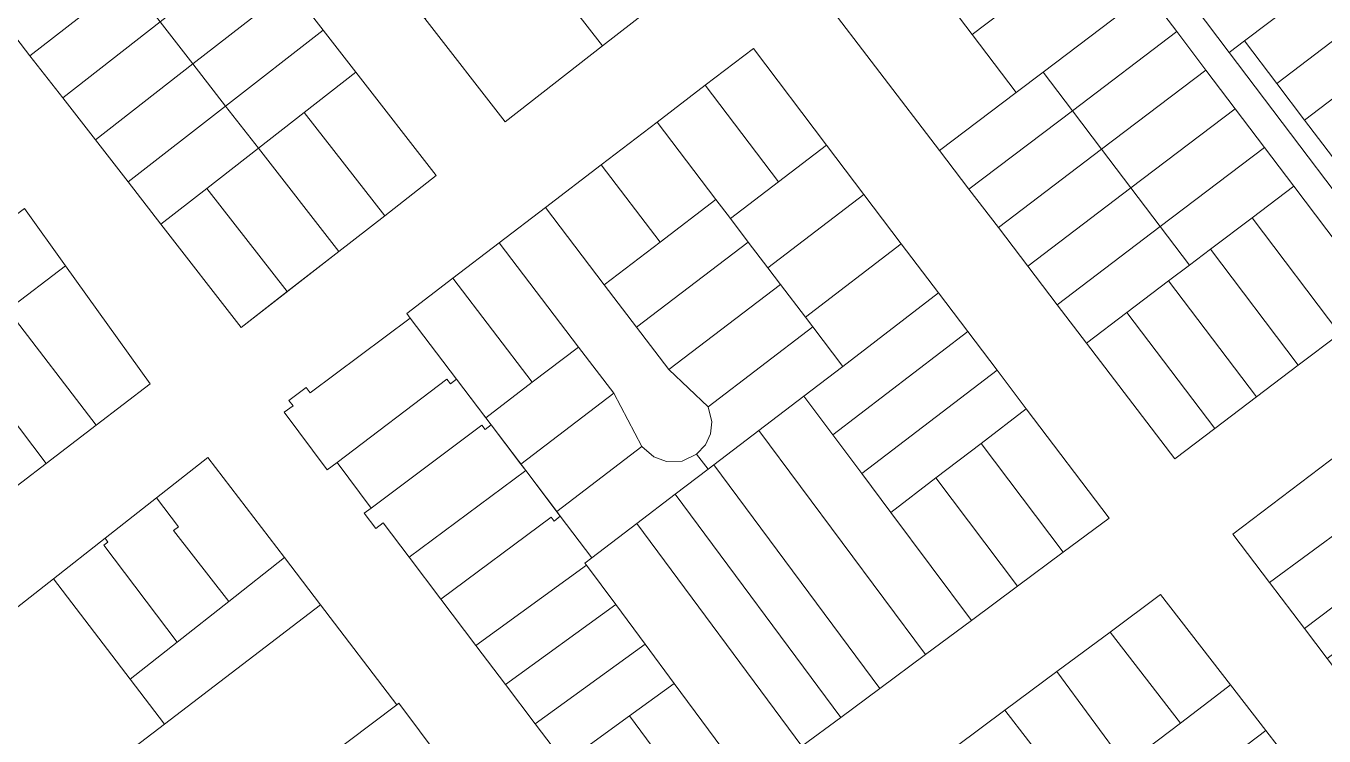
# Model space of a CAD drawing. Header units: metres. Extents: x 3873 to 16340, y -5213 to 3289.
# Drawn here: x 4086.1 to 4354, y 1543.7 to 1690.1 of the extents above; entities that cross this region are included whole.
import ezdxf

# ---------------------------------------------------------------- set-up
doc = ezdxf.new("R2010")
doc.units = ezdxf.units.M
doc.layers.add('CONTEXTO-MANZANAS', color=8, linetype='Continuous', lineweight=0, plot=False)
doc.layers.add('CONTEXTO-PARCELAS', color=9, linetype='Continuous', lineweight=0, plot=False)

msp = doc.modelspace()

# ---------------------------------------------------------------- linework, layer by layer
at = {"layer": 'CONTEXTO-MANZANAS'}
for points in [[(4111.29, 1765.02), (4121.95, 1773.31), (4131.41, 1780.69), (4140.88, 1788.06), (4151.54, 1796.35), (4168.12, 1775.05), (4174.88, 1766.37), (4181.64, 1757.69), (4188.39, 1749.01), (4195.15, 1740.33), (4201.91, 1731.65), (4208.67, 1722.97), (4225.25, 1701.66), (4214.6, 1693.37), (4205.13, 1686), (4185.01, 1670.33), (4168.43, 1691.64), (4161.67, 1700.32), (4154.91, 1709), (4148.15, 1717.68), (4141.4, 1726.36), (4134.64, 1735.04), (4127.88, 1743.72), (4111.29, 1765.02)], [(4357.28, 1626.64), (4348.68, 1620.14), (4340.06, 1613.61), (4331.46, 1607.08), (4323.23, 1600.83), (4305.02, 1624.67), (4298.95, 1632.62), (4292.88, 1640.57), (4286.81, 1648.51), (4280.74, 1656.46), (4274.66, 1664.43), (4250.02, 1696.69), (4265.74, 1709.05), (4274.62, 1716.02), (4283.49, 1723.02), (4292.43, 1730.05), (4293.4, 1728.8), (4298.18, 1732.42), (4308.59, 1740.33), (4320.93, 1749.67), (4334.04, 1759.61), (4345.99, 1768.67), (4360.49, 1749.54)], [(4056.85, 1722.63), (4067.5, 1730.93), (4076.97, 1738.3), (4086.44, 1745.67), (4097.09, 1753.96), (4113.68, 1732.66), (4120.43, 1723.98), (4127.19, 1715.3), (4133.95, 1706.62), (4140.71, 1697.94), (4147.46, 1689.26), (4154.22, 1680.58), (4170.81, 1659.28), (4160.16, 1650.98), (4150.69, 1643.61), (4130.57, 1627.95), (4113.98, 1649.25), (4107.22, 1657.93), (4100.47, 1666.61), (4093.71, 1675.29), (4086.95, 1683.97), (4080.19, 1692.65), (4073.44, 1701.33), (4056.85, 1722.63)], [(4197.33, 1538.14), (4191.23, 1546.19), (4185.12, 1554.26), (4179, 1562.32), (4171.75, 1571.88), (4165.19, 1580.54), (4159.85, 1587.6), (4158.32, 1586.45), (4155.94, 1589.6), (4157.35, 1590.63), (4150.32, 1600.07), (4148.29, 1598.54), (4139.44, 1610.48), (4141.25, 1611.76), (4140.41, 1612.88), (4143.94, 1615.54), (4144.75, 1614.45), (4165.44, 1629.85), (4164.71, 1630.82), (4174.24, 1638.11), (4183.78, 1645.39), (4193.32, 1652.67), (4204.84, 1661.47), (4216.38, 1670.28), (4226.31, 1677.87), (4236.25, 1685.46), (4251.34, 1665.53), (4259.04, 1655.36), (4266.74, 1645.2), (4274.44, 1635.04)], [(4355.74, 1663.12), (4350.01, 1670.69), (4344.27, 1678.26), (4337.62, 1687.03), (4334.43, 1684.61), (4370.68, 1636.8)], [(4371.82, 1537.01), (4364.29, 1546.98), (4359.45, 1553.35), (4354.67, 1559.66), (4349.97, 1565.85), (4342.75, 1575.35), (4335.19, 1585.32), (4359.1, 1603.45), (4367.07, 1609.51), (4375.03, 1615.54), (4383, 1621.57), (4391, 1627.63), (4398.57, 1633.35), (4408.94, 1641.23), (4419.91, 1649.54), (4431.82, 1658.57)], [(4085.82, 1652.45), (4094.32, 1640.63), (4111.79, 1616.29), (4100.63, 1607.79), (4090.29, 1599.88), (4080.16, 1592.16)], [(4274.44, 1635.04), (4280.48, 1627.07), (4286.53, 1619.1), (4292.57, 1611.14), (4309.66, 1588.6), (4300.19, 1581.57), (4290.72, 1574.54), (4281.26, 1567.51), (4271.79, 1560.48), (4262.32, 1553.45), (4254.29, 1547.51), (4246.25, 1541.54)], [(4041.6, 1537.6), (4052.1, 1544.85), (4052.91, 1545.51), (4067.07, 1556.63), (4081.22, 1567.76), (4091.84, 1576.09), (4102.44, 1584.45), (4113.07, 1592.79), (4123.69, 1601.13)], [(4123.69, 1601.13), (4139.47, 1580.45), (4146.91, 1570.71), (4162.66, 1550.1), (4163.1, 1550.41), (4171.61, 1539.05)], [(4298.85, 1556.95), (4309.85, 1565.1), (4320.28, 1572.85), (4334.69, 1554.23), (4341.97, 1544.79), (4349.66, 1534.88)], [(4278.07, 1541.51), (4288.16, 1549.01), (4298.85, 1556.95)]]:
    msp.add_lwpolyline(points, dxfattribs=at)
at = {"layer": 'CONTEXTO-PARCELAS'}
for points in [[(4317.56, 1696.92), (4308.49, 1708.89), (4293.4, 1728.8), (4298.18, 1732.42), (4312.28, 1713.83), (4319.93, 1703.73), (4327.18, 1694.17), (4334.43, 1684.61), (4370.68, 1636.8), (4365.9, 1633.17), (4347.78, 1657.08), (4341.71, 1665.05), (4335.68, 1673.02), (4329.65, 1680.98), (4323.62, 1688.95), (4317.56, 1696.92)], [(4317.56, 1696.92), (4308.49, 1708.89), (4293.4, 1728.8), (4298.18, 1732.42), (4312.28, 1713.83), (4319.93, 1703.73), (4327.18, 1694.17), (4334.43, 1684.61), (4370.68, 1636.8), (4365.9, 1633.17), (4347.78, 1657.08), (4341.71, 1665.05), (4335.68, 1673.02), (4329.65, 1680.98), (4323.62, 1688.95), (4317.56, 1696.92)], [(4198.01, 1714.68), (4214.6, 1693.37), (4205.13, 1686), (4188.55, 1707.3), (4198.01, 1714.68)], [(4198.01, 1714.68), (4214.6, 1693.37), (4205.13, 1686), (4188.55, 1707.3), (4198.01, 1714.68)], [(4198.01, 1714.68), (4214.6, 1693.37), (4205.13, 1686), (4188.55, 1707.3), (4198.01, 1714.68)], [(4265.74, 1709.05), (4274.62, 1716.02), (4290.4, 1695.17), (4281.4, 1688.36), (4265.74, 1709.05)], [(4265.74, 1709.05), (4274.62, 1716.02), (4290.4, 1695.17), (4281.4, 1688.36), (4265.74, 1709.05)], [(4327.18, 1694.17), (4350.09, 1711.55), (4357.4, 1702.02), (4337.62, 1687.03), (4334.43, 1684.61), (4327.18, 1694.17)], [(4327.18, 1694.17), (4350.09, 1711.55), (4357.4, 1702.02), (4337.62, 1687.03), (4334.43, 1684.61), (4327.18, 1694.17)], [(4100.31, 1708.31), (4107.07, 1699.63), (4086.95, 1683.97), (4080.19, 1692.65), (4100.31, 1708.31)], [(4100.31, 1708.31), (4107.07, 1699.63), (4086.95, 1683.97), (4080.19, 1692.65), (4100.31, 1708.31)], [(4133.95, 1706.62), (4140.71, 1697.94), (4120.59, 1682.27), (4113.83, 1690.95), (4133.95, 1706.62)], [(4133.95, 1706.62), (4140.71, 1697.94), (4120.59, 1682.27), (4113.83, 1690.95), (4133.95, 1706.62)], [(4185.01, 1670.33), (4168.43, 1691.64), (4188.55, 1707.3), (4205.13, 1686), (4185.01, 1670.33)], [(4185.01, 1670.33), (4168.43, 1691.64), (4188.55, 1707.3), (4205.13, 1686), (4185.01, 1670.33)], [(4185.01, 1670.33), (4168.43, 1691.64), (4188.55, 1707.3), (4205.13, 1686), (4185.01, 1670.33)], [(4265.74, 1709.05), (4281.4, 1688.36), (4290.46, 1676.39), (4274.66, 1664.43), (4250.02, 1696.69), (4265.74, 1709.05)], [(4265.74, 1709.05), (4281.4, 1688.36), (4290.46, 1676.39), (4274.66, 1664.43), (4250.02, 1696.69), (4265.74, 1709.05)], [(4299.4, 1702.02), (4308.49, 1708.89), (4317.56, 1696.92), (4296.06, 1680.61), (4290.46, 1676.39), (4281.4, 1688.36), (4290.4, 1695.17), (4299.4, 1702.02)], [(4299.4, 1702.02), (4308.49, 1708.89), (4317.56, 1696.92), (4296.06, 1680.61), (4290.46, 1676.39), (4281.4, 1688.36), (4290.4, 1695.17), (4299.4, 1702.02)], [(4344.27, 1678.26), (4337.62, 1687.03), (4357.4, 1702.02), (4358.34, 1702.73), (4364.38, 1694.76), (4364.99, 1693.96), (4344.27, 1678.26)], [(4344.27, 1678.26), (4337.62, 1687.03), (4357.4, 1702.02), (4358.34, 1702.73), (4364.38, 1694.76), (4364.99, 1693.96), (4344.27, 1678.26)], [(4107.07, 1699.63), (4113.83, 1690.95), (4093.71, 1675.29), (4086.95, 1683.97), (4107.07, 1699.63)], [(4107.07, 1699.63), (4113.83, 1690.95), (4093.71, 1675.29), (4086.95, 1683.97), (4107.07, 1699.63)], [(4140.71, 1697.94), (4147.46, 1689.26), (4127.34, 1673.59), (4120.59, 1682.27), (4140.71, 1697.94)], [(4140.71, 1697.94), (4147.46, 1689.26), (4127.34, 1673.59), (4120.59, 1682.27), (4140.71, 1697.94)], [(4296.06, 1680.61), (4317.56, 1696.92), (4323.62, 1688.95), (4302.09, 1672.64), (4296.06, 1680.61)], [(4296.06, 1680.61), (4317.56, 1696.92), (4323.62, 1688.95), (4302.09, 1672.64), (4296.06, 1680.61)], [(4344.27, 1678.26), (4364.99, 1693.96), (4370.42, 1686.79), (4370.72, 1686.4), (4350.01, 1670.69), (4344.27, 1678.26)], [(4344.27, 1678.26), (4364.99, 1693.96), (4370.42, 1686.79), (4370.72, 1686.4), (4350.01, 1670.69), (4344.27, 1678.26)], [(4344.27, 1678.26), (4364.99, 1693.96), (4370.42, 1686.79), (4370.72, 1686.4), (4350.01, 1670.69), (4344.27, 1678.26)], [(4113.83, 1690.95), (4120.59, 1682.27), (4100.47, 1666.61), (4093.71, 1675.29), (4113.83, 1690.95)], [(4113.83, 1690.95), (4120.59, 1682.27), (4100.47, 1666.61), (4093.71, 1675.29), (4113.83, 1690.95)], [(4147.46, 1689.26), (4154.22, 1680.58), (4143.57, 1672.29), (4134.1, 1664.92), (4127.34, 1673.59), (4147.46, 1689.26)], [(4147.46, 1689.26), (4154.22, 1680.58), (4143.57, 1672.29), (4134.1, 1664.92), (4127.34, 1673.59), (4147.46, 1689.26)], [(4308.12, 1664.67), (4302.09, 1672.64), (4323.62, 1688.95), (4329.65, 1680.98), (4308.12, 1664.67)], [(4308.12, 1664.67), (4302.09, 1672.64), (4323.62, 1688.95), (4329.65, 1680.98), (4308.12, 1664.67)], [(4251.34, 1665.53), (4241.41, 1657.94), (4226.31, 1677.87), (4236.25, 1685.46), (4251.34, 1665.53)], [(4251.34, 1665.53), (4241.41, 1657.94), (4226.31, 1677.87), (4236.25, 1685.46), (4251.34, 1665.53)], [(4251.34, 1665.53), (4241.41, 1657.94), (4226.31, 1677.87), (4236.25, 1685.46), (4251.34, 1665.53)], [(4355.74, 1663.12), (4350.01, 1670.69), (4370.72, 1686.4), (4376.46, 1678.83), (4374.87, 1677.62), (4355.74, 1663.12)], [(4355.74, 1663.12), (4350.01, 1670.69), (4370.72, 1686.4), (4376.46, 1678.83), (4374.87, 1677.62), (4355.74, 1663.12)], [(4120.59, 1682.27), (4127.34, 1673.59), (4107.22, 1657.93), (4100.47, 1666.61), (4120.59, 1682.27)], [(4120.59, 1682.27), (4127.34, 1673.59), (4107.22, 1657.93), (4100.47, 1666.61), (4120.59, 1682.27)], [(4154.22, 1680.58), (4170.81, 1659.28), (4160.16, 1650.98), (4143.57, 1672.29), (4154.22, 1680.58)], [(4154.22, 1680.58), (4170.81, 1659.28), (4160.16, 1650.98), (4143.57, 1672.29), (4154.22, 1680.58)], [(4280.74, 1656.46), (4274.66, 1664.43), (4290.46, 1676.39), (4296.06, 1680.61), (4302.09, 1672.64), (4280.74, 1656.46)], [(4280.74, 1656.46), (4274.66, 1664.43), (4290.46, 1676.39), (4296.06, 1680.61), (4302.09, 1672.64), (4280.74, 1656.46)], [(4308.12, 1664.67), (4329.65, 1680.98), (4335.68, 1673.02), (4314.15, 1656.7), (4308.12, 1664.67)], [(4308.12, 1664.67), (4329.65, 1680.98), (4335.68, 1673.02), (4314.15, 1656.7), (4308.12, 1664.67)], [(4226.31, 1677.87), (4241.41, 1657.94), (4231.52, 1650.39), (4228.53, 1654.31), (4216.38, 1670.28), (4226.31, 1677.87)], [(4226.31, 1677.87), (4241.41, 1657.94), (4231.52, 1650.39), (4228.53, 1654.31), (4216.38, 1670.28), (4226.31, 1677.87)], [(4226.31, 1677.87), (4241.41, 1657.94), (4231.52, 1650.39), (4228.53, 1654.31), (4216.38, 1670.28), (4226.31, 1677.87)], [(4127.34, 1673.59), (4134.1, 1664.92), (4123.45, 1656.62), (4113.98, 1649.25), (4107.22, 1657.93), (4127.34, 1673.59)], [(4127.34, 1673.59), (4134.1, 1664.92), (4123.45, 1656.62), (4113.98, 1649.25), (4107.22, 1657.93), (4127.34, 1673.59)], [(4143.57, 1672.29), (4160.16, 1650.98), (4150.69, 1643.61), (4134.1, 1664.92), (4143.57, 1672.29)], [(4143.57, 1672.29), (4160.16, 1650.98), (4150.69, 1643.61), (4134.1, 1664.92), (4143.57, 1672.29)], [(4286.81, 1648.51), (4280.74, 1656.46), (4302.09, 1672.64), (4308.12, 1664.67), (4286.81, 1648.51)], [(4286.81, 1648.51), (4280.74, 1656.46), (4302.09, 1672.64), (4308.12, 1664.67), (4286.81, 1648.51)], [(4314.15, 1656.7), (4335.68, 1673.02), (4341.71, 1665.05), (4320.21, 1648.73), (4314.15, 1656.7)], [(4314.15, 1656.7), (4335.68, 1673.02), (4341.71, 1665.05), (4320.21, 1648.73), (4314.15, 1656.7)], [(4204.84, 1661.47), (4216.38, 1670.28), (4228.53, 1654.31), (4217, 1645.52), (4204.84, 1661.47)], [(4204.84, 1661.47), (4216.38, 1670.28), (4228.53, 1654.31), (4217, 1645.52), (4204.84, 1661.47)], [(4204.84, 1661.47), (4216.38, 1670.28), (4228.53, 1654.31), (4217, 1645.52), (4204.84, 1661.47)], [(4134.1, 1664.92), (4150.69, 1643.61), (4140.04, 1635.32), (4123.45, 1656.62), (4134.1, 1664.92)], [(4134.1, 1664.92), (4150.69, 1643.61), (4140.04, 1635.32), (4123.45, 1656.62), (4134.1, 1664.92)], [(4239.22, 1640.22), (4235.18, 1645.55), (4231.52, 1650.39), (4241.41, 1657.94), (4251.34, 1665.53), (4259.04, 1655.36), (4239.22, 1640.22)], [(4239.22, 1640.22), (4235.18, 1645.55), (4231.52, 1650.39), (4241.41, 1657.94), (4251.34, 1665.53), (4259.04, 1655.36), (4239.22, 1640.22)], [(4239.22, 1640.22), (4235.18, 1645.55), (4231.52, 1650.39), (4241.41, 1657.94), (4251.34, 1665.53), (4259.04, 1655.36), (4239.22, 1640.22)], [(4286.81, 1648.51), (4308.12, 1664.67), (4314.15, 1656.7), (4292.88, 1640.57), (4286.81, 1648.51)], [(4286.81, 1648.51), (4308.12, 1664.67), (4314.15, 1656.7), (4292.88, 1640.57), (4286.81, 1648.51)], [(4347.78, 1657.08), (4339.15, 1650.55), (4330.56, 1644.05), (4326.24, 1640.77), (4320.21, 1648.73), (4341.71, 1665.05), (4347.78, 1657.08)], [(4347.78, 1657.08), (4339.15, 1650.55), (4330.56, 1644.05), (4326.24, 1640.77), (4320.21, 1648.73), (4341.71, 1665.05), (4347.78, 1657.08)], [(4193.32, 1652.67), (4204.84, 1661.47), (4217, 1645.52), (4205.46, 1636.73), (4193.32, 1652.67)], [(4193.32, 1652.67), (4204.84, 1661.47), (4217, 1645.52), (4205.46, 1636.73), (4193.32, 1652.67)], [(4193.32, 1652.67), (4204.84, 1661.47), (4217, 1645.52), (4205.46, 1636.73), (4193.32, 1652.67)], [(4123.45, 1656.62), (4140.04, 1635.32), (4130.57, 1627.95), (4113.98, 1649.25), (4123.45, 1656.62)], [(4123.45, 1656.62), (4140.04, 1635.32), (4130.57, 1627.95), (4113.98, 1649.25), (4123.45, 1656.62)], [(4298.95, 1632.62), (4292.88, 1640.57), (4314.15, 1656.7), (4320.21, 1648.73), (4298.95, 1632.62)], [(4298.95, 1632.62), (4292.88, 1640.57), (4314.15, 1656.7), (4320.21, 1648.73), (4298.95, 1632.62)], [(4339.15, 1650.55), (4347.78, 1657.08), (4365.9, 1633.17), (4357.28, 1626.64), (4339.15, 1650.55)], [(4339.15, 1650.55), (4347.78, 1657.08), (4365.9, 1633.17), (4357.28, 1626.64), (4339.15, 1650.55)], [(4090.29, 1599.88), (4054.25, 1647.54), (4055.46, 1648.44), (4064.32, 1655.07), (4073.44, 1643.2), (4082.38, 1631.54), (4100.63, 1607.79), (4090.29, 1599.88)], [(4090.29, 1599.88), (4054.25, 1647.54), (4055.46, 1648.44), (4064.32, 1655.07), (4073.44, 1643.2), (4082.38, 1631.54), (4100.63, 1607.79), (4090.29, 1599.88)], [(4205.46, 1636.73), (4217, 1645.52), (4228.53, 1654.31), (4231.52, 1650.39), (4235.18, 1645.55), (4212.13, 1627.98), (4205.46, 1636.73)], [(4205.46, 1636.73), (4217, 1645.52), (4228.53, 1654.31), (4231.52, 1650.39), (4235.18, 1645.55), (4212.13, 1627.98), (4205.46, 1636.73)], [(4205.46, 1636.73), (4217, 1645.52), (4228.53, 1654.31), (4231.52, 1650.39), (4235.18, 1645.55), (4212.13, 1627.98), (4205.46, 1636.73)], [(4266.74, 1645.2), (4247.01, 1630.05), (4241.84, 1636.8), (4239.22, 1640.22), (4259.04, 1655.36), (4266.74, 1645.2)], [(4266.74, 1645.2), (4247.01, 1630.05), (4241.84, 1636.8), (4239.22, 1640.22), (4259.04, 1655.36), (4266.74, 1645.2)], [(4266.74, 1645.2), (4247.01, 1630.05), (4241.84, 1636.8), (4239.22, 1640.22), (4259.04, 1655.36), (4266.74, 1645.2)], [(4085.82, 1652.45), (4094.32, 1640.63), (4082.38, 1631.54), (4073.44, 1643.2), (4085.82, 1652.45)], [(4085.82, 1652.45), (4094.32, 1640.63), (4082.38, 1631.54), (4073.44, 1643.2), (4085.82, 1652.45)], [(4183.78, 1645.39), (4193.32, 1652.67), (4205.46, 1636.73), (4212.13, 1627.98), (4218.8, 1619.23), (4226.89, 1611.58), (4227.67, 1608.47), (4227.38, 1606), (4226.35, 1603.74), (4224.54, 1601.8), (4221.52, 1600.36), (4218.35, 1600.26), (4215.67, 1601.22), (4213.25, 1603.38), (4207.43, 1614.35), (4200.16, 1623.89), (4183.78, 1645.39)], [(4183.78, 1645.39), (4193.32, 1652.67), (4205.46, 1636.73), (4212.13, 1627.98), (4218.8, 1619.23), (4226.89, 1611.58), (4227.67, 1608.47), (4227.38, 1606), (4226.35, 1603.74), (4224.54, 1601.8), (4221.52, 1600.36), (4218.35, 1600.26), (4215.67, 1601.22), (4213.25, 1603.38), (4207.43, 1614.35), (4200.16, 1623.89), (4183.78, 1645.39)], [(4183.78, 1645.39), (4193.32, 1652.67), (4205.46, 1636.73), (4212.13, 1627.98), (4218.8, 1619.23), (4226.89, 1611.58), (4227.67, 1608.47), (4227.38, 1606), (4226.35, 1603.74), (4224.54, 1601.8), (4221.52, 1600.36), (4218.35, 1600.26), (4215.67, 1601.22), (4213.25, 1603.38), (4207.43, 1614.35), (4200.16, 1623.89), (4183.78, 1645.39)], [(4348.68, 1620.14), (4330.56, 1644.05), (4339.15, 1650.55), (4357.28, 1626.64), (4348.68, 1620.14)], [(4348.68, 1620.14), (4330.56, 1644.05), (4339.15, 1650.55), (4357.28, 1626.64), (4348.68, 1620.14)], [(4044.1, 1639.94), (4054.25, 1647.54), (4090.29, 1599.88), (4080.16, 1592.16), (4044.1, 1639.94)], [(4044.1, 1639.94), (4054.25, 1647.54), (4090.29, 1599.88), (4080.16, 1592.16), (4044.1, 1639.94)], [(4298.95, 1632.62), (4320.21, 1648.73), (4326.24, 1640.77), (4321.93, 1637.52), (4313.34, 1630.98), (4305.02, 1624.67), (4298.95, 1632.62)], [(4298.95, 1632.62), (4320.21, 1648.73), (4326.24, 1640.77), (4321.93, 1637.52), (4313.34, 1630.98), (4305.02, 1624.67), (4298.95, 1632.62)], [(4174.24, 1638.11), (4183.78, 1645.39), (4200.16, 1623.89), (4190.61, 1616.62), (4174.24, 1638.11)], [(4174.24, 1638.11), (4183.78, 1645.39), (4200.16, 1623.89), (4190.61, 1616.62), (4174.24, 1638.11)], [(4174.24, 1638.11), (4183.78, 1645.39), (4200.16, 1623.89), (4190.61, 1616.62), (4174.24, 1638.11)], [(4212.13, 1627.98), (4235.18, 1645.55), (4239.22, 1640.22), (4241.84, 1636.8), (4218.8, 1619.23), (4212.13, 1627.98)], [(4212.13, 1627.98), (4235.18, 1645.55), (4239.22, 1640.22), (4241.84, 1636.8), (4218.8, 1619.23), (4212.13, 1627.98)], [(4212.13, 1627.98), (4235.18, 1645.55), (4239.22, 1640.22), (4241.84, 1636.8), (4218.8, 1619.23), (4212.13, 1627.98)], [(4247.01, 1630.05), (4266.74, 1645.2), (4274.44, 1635.04), (4254.74, 1619.91), (4248.53, 1628.06), (4247.01, 1630.05)], [(4247.01, 1630.05), (4266.74, 1645.2), (4274.44, 1635.04), (4254.74, 1619.91), (4248.53, 1628.06), (4247.01, 1630.05)], [(4247.01, 1630.05), (4266.74, 1645.2), (4274.44, 1635.04), (4254.74, 1619.91), (4248.53, 1628.06), (4247.01, 1630.05)], [(4340.06, 1613.61), (4321.93, 1637.52), (4326.24, 1640.77), (4330.56, 1644.05), (4348.68, 1620.14), (4340.06, 1613.61)], [(4340.06, 1613.61), (4321.93, 1637.52), (4326.24, 1640.77), (4330.56, 1644.05), (4348.68, 1620.14), (4340.06, 1613.61)], [(4082.38, 1631.54), (4094.32, 1640.63), (4111.79, 1616.29), (4100.63, 1607.79), (4082.38, 1631.54)], [(4082.38, 1631.54), (4094.32, 1640.63), (4111.79, 1616.29), (4100.63, 1607.79), (4082.38, 1631.54)], [(4164.71, 1630.82), (4174.24, 1638.11), (4190.61, 1616.62), (4181.01, 1609.3), (4175.01, 1617.23), (4165.44, 1629.85), (4164.71, 1630.82)], [(4164.71, 1630.82), (4174.24, 1638.11), (4190.61, 1616.62), (4181.01, 1609.3), (4175.01, 1617.23), (4165.44, 1629.85), (4164.71, 1630.82)], [(4164.71, 1630.82), (4174.24, 1638.11), (4190.61, 1616.62), (4181.01, 1609.3), (4175.01, 1617.23), (4165.44, 1629.85), (4164.71, 1630.82)], [(4241.84, 1636.8), (4247.01, 1630.05), (4248.53, 1628.06), (4226.89, 1611.58), (4218.8, 1619.23), (4241.84, 1636.8)], [(4241.84, 1636.8), (4247.01, 1630.05), (4248.53, 1628.06), (4226.89, 1611.58), (4218.8, 1619.23), (4241.84, 1636.8)], [(4241.84, 1636.8), (4247.01, 1630.05), (4248.53, 1628.06), (4226.89, 1611.58), (4218.8, 1619.23), (4241.84, 1636.8)], [(4313.34, 1630.98), (4321.93, 1637.52), (4340.06, 1613.61), (4331.46, 1607.08), (4313.34, 1630.98)], [(4313.34, 1630.98), (4321.93, 1637.52), (4340.06, 1613.61), (4331.46, 1607.08), (4313.34, 1630.98)], [(4246.65, 1613.75), (4254.74, 1619.91), (4274.44, 1635.04), (4280.48, 1627.07), (4252.61, 1605.79), (4246.65, 1613.75)], [(4246.65, 1613.75), (4254.74, 1619.91), (4274.44, 1635.04), (4280.48, 1627.07), (4252.61, 1605.79), (4246.65, 1613.75)], [(4246.65, 1613.75), (4254.74, 1619.91), (4274.44, 1635.04), (4280.48, 1627.07), (4252.61, 1605.79), (4246.65, 1613.75)], [(4148.29, 1598.54), (4139.44, 1610.48), (4141.25, 1611.76), (4140.41, 1612.88), (4143.94, 1615.54), (4144.75, 1614.45), (4165.44, 1629.85), (4175.01, 1617.23), (4173.72, 1616.29), (4173, 1617.26), (4150.32, 1600.07), (4148.29, 1598.54)], [(4148.29, 1598.54), (4139.44, 1610.48), (4141.25, 1611.76), (4140.41, 1612.88), (4143.94, 1615.54), (4144.75, 1614.45), (4165.44, 1629.85), (4175.01, 1617.23), (4173.72, 1616.29), (4173, 1617.26), (4150.32, 1600.07), (4148.29, 1598.54)], [(4148.29, 1598.54), (4139.44, 1610.48), (4141.25, 1611.76), (4140.41, 1612.88), (4143.94, 1615.54), (4144.75, 1614.45), (4165.44, 1629.85), (4175.01, 1617.23), (4173.72, 1616.29), (4173, 1617.26), (4150.32, 1600.07), (4148.29, 1598.54)], [(4323.23, 1600.83), (4305.02, 1624.67), (4313.34, 1630.98), (4331.46, 1607.08), (4323.23, 1600.83)], [(4323.23, 1600.83), (4305.02, 1624.67), (4313.34, 1630.98), (4331.46, 1607.08), (4323.23, 1600.83)], [(4224.54, 1601.8), (4226.35, 1603.74), (4227.38, 1606), (4227.67, 1608.47), (4226.89, 1611.58), (4248.53, 1628.06), (4254.74, 1619.91), (4246.65, 1613.75), (4237.37, 1606.67), (4228.09, 1599.6), (4226.9, 1598.7), (4224.54, 1601.8)], [(4224.54, 1601.8), (4226.35, 1603.74), (4227.38, 1606), (4227.67, 1608.47), (4226.89, 1611.58), (4248.53, 1628.06), (4254.74, 1619.91), (4246.65, 1613.75), (4237.37, 1606.67), (4228.09, 1599.6), (4226.9, 1598.7), (4224.54, 1601.8)], [(4224.54, 1601.8), (4226.35, 1603.74), (4227.38, 1606), (4227.67, 1608.47), (4226.89, 1611.58), (4248.53, 1628.06), (4254.74, 1619.91), (4246.65, 1613.75), (4237.37, 1606.67), (4228.09, 1599.6), (4226.9, 1598.7), (4224.54, 1601.8)], [(4258.6, 1597.78), (4252.61, 1605.79), (4280.48, 1627.07), (4286.53, 1619.1), (4258.6, 1597.78)], [(4258.6, 1597.78), (4252.61, 1605.79), (4280.48, 1627.07), (4286.53, 1619.1), (4258.6, 1597.78)], [(4258.6, 1597.78), (4252.61, 1605.79), (4280.48, 1627.07), (4286.53, 1619.1), (4258.6, 1597.78)], [(4181.01, 1609.3), (4190.61, 1616.62), (4200.16, 1623.89), (4207.43, 1614.35), (4188.26, 1599.74), (4182.14, 1607.82), (4181.01, 1609.3)], [(4181.01, 1609.3), (4190.61, 1616.62), (4200.16, 1623.89), (4207.43, 1614.35), (4188.26, 1599.74), (4182.14, 1607.82), (4181.01, 1609.3)], [(4181.01, 1609.3), (4190.61, 1616.62), (4200.16, 1623.89), (4207.43, 1614.35), (4188.26, 1599.74), (4182.14, 1607.82), (4181.01, 1609.3)], [(4258.6, 1597.78), (4286.53, 1619.1), (4292.57, 1611.14), (4283.24, 1604.02), (4273.92, 1596.9), (4264.59, 1589.78), (4258.6, 1597.78)], [(4258.6, 1597.78), (4286.53, 1619.1), (4292.57, 1611.14), (4283.24, 1604.02), (4273.92, 1596.9), (4264.59, 1589.78), (4258.6, 1597.78)], [(4258.6, 1597.78), (4286.53, 1619.1), (4292.57, 1611.14), (4283.24, 1604.02), (4273.92, 1596.9), (4264.59, 1589.78), (4258.6, 1597.78)], [(4182.14, 1607.82), (4180.88, 1606.88), (4180.22, 1607.76), (4157.35, 1590.63), (4150.32, 1600.07), (4173, 1617.26), (4173.72, 1616.29), (4175.01, 1617.23), (4182.14, 1607.82)], [(4182.14, 1607.82), (4180.88, 1606.88), (4180.22, 1607.76), (4157.35, 1590.63), (4150.32, 1600.07), (4173, 1617.26), (4173.72, 1616.29), (4175.01, 1617.23), (4182.14, 1607.82)], [(4182.14, 1607.82), (4180.88, 1606.88), (4180.22, 1607.76), (4157.35, 1590.63), (4150.32, 1600.07), (4173, 1617.26), (4173.72, 1616.29), (4175.01, 1617.23), (4182.14, 1607.82)], [(4207.43, 1614.35), (4213.25, 1603.38), (4195.66, 1589.98), (4189.27, 1598.41), (4188.26, 1599.74), (4207.43, 1614.35)], [(4207.43, 1614.35), (4213.25, 1603.38), (4195.66, 1589.98), (4189.27, 1598.41), (4188.26, 1599.74), (4207.43, 1614.35)], [(4207.43, 1614.35), (4213.25, 1603.38), (4195.66, 1589.98), (4189.27, 1598.41), (4188.26, 1599.74), (4207.43, 1614.35)], [(4271.79, 1560.48), (4237.37, 1606.67), (4246.65, 1613.75), (4252.61, 1605.79), (4258.6, 1597.78), (4264.59, 1589.78), (4281.26, 1567.51), (4271.79, 1560.48)], [(4271.79, 1560.48), (4237.37, 1606.67), (4246.65, 1613.75), (4252.61, 1605.79), (4258.6, 1597.78), (4264.59, 1589.78), (4281.26, 1567.51), (4271.79, 1560.48)], [(4271.79, 1560.48), (4237.37, 1606.67), (4246.65, 1613.75), (4252.61, 1605.79), (4258.6, 1597.78), (4264.59, 1589.78), (4281.26, 1567.51), (4271.79, 1560.48)], [(4283.24, 1604.02), (4292.57, 1611.14), (4309.66, 1588.6), (4300.19, 1581.57), (4283.24, 1604.02)], [(4283.24, 1604.02), (4292.57, 1611.14), (4309.66, 1588.6), (4300.19, 1581.57), (4283.24, 1604.02)], [(4283.24, 1604.02), (4292.57, 1611.14), (4309.66, 1588.6), (4300.19, 1581.57), (4283.24, 1604.02)], [(4165.19, 1580.54), (4159.85, 1587.6), (4158.32, 1586.45), (4155.94, 1589.6), (4157.35, 1590.63), (4180.22, 1607.76), (4180.88, 1606.88), (4182.14, 1607.82), (4189.27, 1598.41), (4165.19, 1580.54)], [(4165.19, 1580.54), (4159.85, 1587.6), (4158.32, 1586.45), (4155.94, 1589.6), (4157.35, 1590.63), (4180.22, 1607.76), (4180.88, 1606.88), (4182.14, 1607.82), (4189.27, 1598.41), (4165.19, 1580.54)], [(4165.19, 1580.54), (4159.85, 1587.6), (4158.32, 1586.45), (4155.94, 1589.6), (4157.35, 1590.63), (4180.22, 1607.76), (4180.88, 1606.88), (4182.14, 1607.82), (4189.27, 1598.41), (4165.19, 1580.54)], [(4228.09, 1599.6), (4237.37, 1606.67), (4271.79, 1560.48), (4262.32, 1553.45), (4228.09, 1599.6)], [(4228.09, 1599.6), (4237.37, 1606.67), (4271.79, 1560.48), (4262.32, 1553.45), (4228.09, 1599.6)], [(4228.09, 1599.6), (4237.37, 1606.67), (4271.79, 1560.48), (4262.32, 1553.45), (4228.09, 1599.6)], [(4213.25, 1603.38), (4215.67, 1601.22), (4218.35, 1600.26), (4221.52, 1600.36), (4224.54, 1601.8), (4226.9, 1598.7), (4220.13, 1593.53), (4212.17, 1587.47), (4202.91, 1580.41), (4196.4, 1589), (4195.66, 1589.98), (4213.25, 1603.38)], [(4213.25, 1603.38), (4215.67, 1601.22), (4218.35, 1600.26), (4221.52, 1600.36), (4224.54, 1601.8), (4226.9, 1598.7), (4220.13, 1593.53), (4212.17, 1587.47), (4202.91, 1580.41), (4196.4, 1589), (4195.66, 1589.98), (4213.25, 1603.38)], [(4213.25, 1603.38), (4215.67, 1601.22), (4218.35, 1600.26), (4221.52, 1600.36), (4224.54, 1601.8), (4226.9, 1598.7), (4220.13, 1593.53), (4212.17, 1587.47), (4202.91, 1580.41), (4196.4, 1589), (4195.66, 1589.98), (4213.25, 1603.38)], [(4273.92, 1596.9), (4283.24, 1604.02), (4300.19, 1581.57), (4290.72, 1574.54), (4273.92, 1596.9)], [(4273.92, 1596.9), (4283.24, 1604.02), (4300.19, 1581.57), (4290.72, 1574.54), (4273.92, 1596.9)], [(4273.92, 1596.9), (4283.24, 1604.02), (4300.19, 1581.57), (4290.72, 1574.54), (4273.92, 1596.9)], [(4359.1, 1603.45), (4366.91, 1593.04), (4342.75, 1575.35), (4335.19, 1585.32), (4359.1, 1603.45)], [(4359.1, 1603.45), (4366.91, 1593.04), (4342.75, 1575.35), (4335.19, 1585.32), (4359.1, 1603.45)], [(4123.69, 1601.13), (4139.47, 1580.45), (4127.99, 1571.41), (4116.6, 1586.04), (4117.63, 1586.82), (4113.07, 1592.79), (4123.69, 1601.13)], [(4123.69, 1601.13), (4139.47, 1580.45), (4127.99, 1571.41), (4116.6, 1586.04), (4117.63, 1586.82), (4113.07, 1592.79), (4123.69, 1601.13)], [(4123.69, 1601.13), (4139.47, 1580.45), (4127.99, 1571.41), (4116.6, 1586.04), (4117.63, 1586.82), (4113.07, 1592.79), (4123.69, 1601.13)], [(4254.29, 1547.51), (4220.13, 1593.53), (4226.9, 1598.7), (4228.09, 1599.6), (4262.32, 1553.45), (4254.29, 1547.51)], [(4254.29, 1547.51), (4220.13, 1593.53), (4226.9, 1598.7), (4228.09, 1599.6), (4262.32, 1553.45), (4254.29, 1547.51)], [(4254.29, 1547.51), (4220.13, 1593.53), (4226.9, 1598.7), (4228.09, 1599.6), (4262.32, 1553.45), (4254.29, 1547.51)], [(4165.19, 1580.54), (4189.27, 1598.41), (4196.4, 1589), (4195.1, 1588.01), (4194.5, 1588.82), (4171.75, 1571.88), (4165.19, 1580.54)], [(4165.19, 1580.54), (4189.27, 1598.41), (4196.4, 1589), (4195.1, 1588.01), (4194.5, 1588.82), (4171.75, 1571.88), (4165.19, 1580.54)], [(4165.19, 1580.54), (4189.27, 1598.41), (4196.4, 1589), (4195.1, 1588.01), (4194.5, 1588.82), (4171.75, 1571.88), (4165.19, 1580.54)], [(4264.59, 1589.78), (4273.92, 1596.9), (4290.72, 1574.54), (4281.26, 1567.51), (4264.59, 1589.78)], [(4264.59, 1589.78), (4273.92, 1596.9), (4290.72, 1574.54), (4281.26, 1567.51), (4264.59, 1589.78)], [(4264.59, 1589.78), (4273.92, 1596.9), (4290.72, 1574.54), (4281.26, 1567.51), (4264.59, 1589.78)], [(4117.35, 1563.05), (4102.22, 1583.04), (4103.04, 1583.66), (4102.44, 1584.45), (4113.07, 1592.79), (4117.63, 1586.82), (4116.6, 1586.04), (4127.99, 1571.41), (4117.35, 1563.05)], [(4117.35, 1563.05), (4102.22, 1583.04), (4103.04, 1583.66), (4102.44, 1584.45), (4113.07, 1592.79), (4117.63, 1586.82), (4116.6, 1586.04), (4127.99, 1571.41), (4117.35, 1563.05)], [(4117.35, 1563.05), (4102.22, 1583.04), (4103.04, 1583.66), (4102.44, 1584.45), (4113.07, 1592.79), (4117.63, 1586.82), (4116.6, 1586.04), (4127.99, 1571.41), (4117.35, 1563.05)], [(4246.25, 1541.54), (4212.17, 1587.47), (4220.13, 1593.53), (4254.29, 1547.51), (4246.25, 1541.54)], [(4246.25, 1541.54), (4212.17, 1587.47), (4220.13, 1593.53), (4254.29, 1547.51), (4246.25, 1541.54)], [(4246.25, 1541.54), (4212.17, 1587.47), (4220.13, 1593.53), (4254.29, 1547.51), (4246.25, 1541.54)], [(4366.91, 1593.04), (4373.94, 1583.95), (4349.97, 1565.85), (4342.75, 1575.35), (4366.91, 1593.04)], [(4366.91, 1593.04), (4373.94, 1583.95), (4349.97, 1565.85), (4342.75, 1575.35), (4366.91, 1593.04)], [(4202.91, 1580.41), (4201.47, 1579.32), (4201.82, 1578.88), (4179, 1562.32), (4171.75, 1571.88), (4194.5, 1588.82), (4195.1, 1588.01), (4196.4, 1589), (4202.91, 1580.41)], [(4202.91, 1580.41), (4201.47, 1579.32), (4201.82, 1578.88), (4179, 1562.32), (4171.75, 1571.88), (4194.5, 1588.82), (4195.1, 1588.01), (4196.4, 1589), (4202.91, 1580.41)], [(4202.91, 1580.41), (4201.47, 1579.32), (4201.82, 1578.88), (4179, 1562.32), (4171.75, 1571.88), (4194.5, 1588.82), (4195.1, 1588.01), (4196.4, 1589), (4202.91, 1580.41)], [(4202.91, 1580.41), (4212.17, 1587.47), (4246.25, 1541.54), (4235.47, 1533.52), (4219.9, 1554.52), (4213.88, 1562.63), (4207.85, 1570.76), (4201.82, 1578.88), (4201.47, 1579.32), (4202.91, 1580.41)], [(4202.91, 1580.41), (4212.17, 1587.47), (4246.25, 1541.54), (4235.47, 1533.52), (4219.9, 1554.52), (4213.88, 1562.63), (4207.85, 1570.76), (4201.82, 1578.88), (4201.47, 1579.32), (4202.91, 1580.41)], [(4202.91, 1580.41), (4212.17, 1587.47), (4246.25, 1541.54), (4235.47, 1533.52), (4219.9, 1554.52), (4213.88, 1562.63), (4207.85, 1570.76), (4201.82, 1578.88), (4201.47, 1579.32), (4202.91, 1580.41)], [(4107.63, 1555.41), (4091.84, 1576.09), (4102.44, 1584.45), (4103.04, 1583.66), (4102.22, 1583.04), (4117.35, 1563.05), (4107.63, 1555.41)], [(4107.63, 1555.41), (4091.84, 1576.09), (4102.44, 1584.45), (4103.04, 1583.66), (4102.22, 1583.04), (4117.35, 1563.05), (4107.63, 1555.41)], [(4107.63, 1555.41), (4091.84, 1576.09), (4102.44, 1584.45), (4103.04, 1583.66), (4102.22, 1583.04), (4117.35, 1563.05), (4107.63, 1555.41)], [(4349.97, 1565.85), (4373.94, 1583.95), (4378.82, 1577.34), (4365.42, 1567.45), (4364.89, 1568.18), (4359.26, 1564.02), (4359.72, 1563.4), (4354.67, 1559.66), (4349.97, 1565.85)], [(4349.97, 1565.85), (4373.94, 1583.95), (4378.82, 1577.34), (4365.42, 1567.45), (4364.89, 1568.18), (4359.26, 1564.02), (4359.72, 1563.4), (4354.67, 1559.66), (4349.97, 1565.85)], [(4117.35, 1563.05), (4127.99, 1571.41), (4139.47, 1580.45), (4146.91, 1570.71), (4114.72, 1546.13), (4107.63, 1555.41), (4117.35, 1563.05)], [(4117.35, 1563.05), (4127.99, 1571.41), (4139.47, 1580.45), (4146.91, 1570.71), (4114.72, 1546.13), (4107.63, 1555.41), (4117.35, 1563.05)], [(4117.35, 1563.05), (4127.99, 1571.41), (4139.47, 1580.45), (4146.91, 1570.71), (4114.72, 1546.13), (4107.63, 1555.41), (4117.35, 1563.05)], [(4201.82, 1578.88), (4207.85, 1570.76), (4185.12, 1554.26), (4179, 1562.32), (4201.82, 1578.88)], [(4201.82, 1578.88), (4207.85, 1570.76), (4185.12, 1554.26), (4179, 1562.32), (4201.82, 1578.88)], [(4201.82, 1578.88), (4207.85, 1570.76), (4185.12, 1554.26), (4179, 1562.32), (4201.82, 1578.88)], [(4107.63, 1555.41), (4114.72, 1546.13), (4089.69, 1527.01), (4067.07, 1556.63), (4081.22, 1567.76), (4091.84, 1576.09), (4107.63, 1555.41)], [(4107.63, 1555.41), (4114.72, 1546.13), (4089.69, 1527.01), (4067.07, 1556.63), (4081.22, 1567.76), (4091.84, 1576.09), (4107.63, 1555.41)], [(4107.63, 1555.41), (4114.72, 1546.13), (4089.69, 1527.01), (4067.07, 1556.63), (4081.22, 1567.76), (4091.84, 1576.09), (4107.63, 1555.41)], [(4324.41, 1546.29), (4309.85, 1565.1), (4320.28, 1572.85), (4334.69, 1554.23), (4331.41, 1551.7), (4324.41, 1546.29)], [(4324.41, 1546.29), (4309.85, 1565.1), (4320.28, 1572.85), (4334.69, 1554.23), (4331.41, 1551.7), (4324.41, 1546.29)], [(4089.69, 1527.01), (4114.72, 1546.13), (4146.91, 1570.71), (4162.66, 1550.1), (4137.85, 1531.41), (4113.88, 1513.2), (4105.25, 1506.63), (4089.69, 1527.01)], [(4089.69, 1527.01), (4114.72, 1546.13), (4146.91, 1570.71), (4162.66, 1550.1), (4137.85, 1531.41), (4113.88, 1513.2), (4105.25, 1506.63), (4089.69, 1527.01)], [(4089.69, 1527.01), (4114.72, 1546.13), (4146.91, 1570.71), (4162.66, 1550.1), (4137.85, 1531.41), (4113.88, 1513.2), (4105.25, 1506.63), (4089.69, 1527.01)], [(4207.85, 1570.76), (4213.88, 1562.63), (4191.23, 1546.19), (4185.12, 1554.26), (4207.85, 1570.76)], [(4207.85, 1570.76), (4213.88, 1562.63), (4191.23, 1546.19), (4185.12, 1554.26), (4207.85, 1570.76)], [(4207.85, 1570.76), (4213.88, 1562.63), (4191.23, 1546.19), (4185.12, 1554.26), (4207.85, 1570.76)], [(4298.85, 1556.95), (4309.85, 1565.1), (4324.41, 1546.29), (4313.03, 1537.73), (4298.85, 1556.95)], [(4298.85, 1556.95), (4309.85, 1565.1), (4324.41, 1546.29), (4313.03, 1537.73), (4298.85, 1556.95)], [(4213.88, 1562.63), (4219.9, 1554.52), (4210.65, 1547.8), (4197.33, 1538.14), (4191.23, 1546.19), (4213.88, 1562.63)], [(4213.88, 1562.63), (4219.9, 1554.52), (4210.65, 1547.8), (4197.33, 1538.14), (4191.23, 1546.19), (4213.88, 1562.63)], [(4213.88, 1562.63), (4219.9, 1554.52), (4210.65, 1547.8), (4197.33, 1538.14), (4191.23, 1546.19), (4213.88, 1562.63)], [(4288.16, 1549.01), (4298.85, 1556.95), (4313.03, 1537.73), (4302.78, 1530.04), (4288.16, 1549.01)], [(4288.16, 1549.01), (4298.85, 1556.95), (4313.03, 1537.73), (4302.78, 1530.04), (4288.16, 1549.01)], [(4219.9, 1554.52), (4235.47, 1533.52), (4226.29, 1526.71), (4210.65, 1547.8), (4219.9, 1554.52)], [(4219.9, 1554.52), (4235.47, 1533.52), (4226.29, 1526.71), (4210.65, 1547.8), (4219.9, 1554.52)], [(4219.9, 1554.52), (4235.47, 1533.52), (4226.29, 1526.71), (4210.65, 1547.8), (4219.9, 1554.52)], [(4324.41, 1546.29), (4331.41, 1551.7), (4334.69, 1554.23), (4341.97, 1544.79), (4299.78, 1512.79), (4292.53, 1522.35), (4302.78, 1530.04), (4313.03, 1537.73), (4324.41, 1546.29)], [(4324.41, 1546.29), (4331.41, 1551.7), (4334.69, 1554.23), (4341.97, 1544.79), (4299.78, 1512.79), (4292.53, 1522.35), (4302.78, 1530.04), (4313.03, 1537.73), (4324.41, 1546.29)], [(4163.1, 1550.41), (4171.61, 1539.05), (4146.46, 1520.12), (4137.85, 1531.41), (4162.66, 1550.1), (4163.1, 1550.41)], [(4163.1, 1550.41), (4171.61, 1539.05), (4146.46, 1520.12), (4137.85, 1531.41), (4162.66, 1550.1), (4163.1, 1550.41)], [(4163.1, 1550.41), (4171.61, 1539.05), (4146.46, 1520.12), (4137.85, 1531.41), (4162.66, 1550.1), (4163.1, 1550.41)], [(4278.07, 1541.51), (4288.16, 1549.01), (4302.78, 1530.04), (4292.53, 1522.35), (4278.07, 1541.51)], [(4278.07, 1541.51), (4288.16, 1549.01), (4302.78, 1530.04), (4292.53, 1522.35), (4278.07, 1541.51)], [(4226.29, 1526.71), (4213.29, 1517.07), (4197.33, 1538.14), (4210.65, 1547.8), (4226.29, 1526.71)], [(4226.29, 1526.71), (4213.29, 1517.07), (4197.33, 1538.14), (4210.65, 1547.8), (4226.29, 1526.71)], [(4226.29, 1526.71), (4213.29, 1517.07), (4197.33, 1538.14), (4210.65, 1547.8), (4226.29, 1526.71)], [(4307, 1503.23), (4299.78, 1512.79), (4341.97, 1544.79), (4349.66, 1534.88), (4307, 1503.23)], [(4307, 1503.23), (4299.78, 1512.79), (4341.97, 1544.79), (4349.66, 1534.88), (4307, 1503.23)]]:
    msp.add_lwpolyline(points, dxfattribs=at)

doc.saveas('drawing.dxf')
